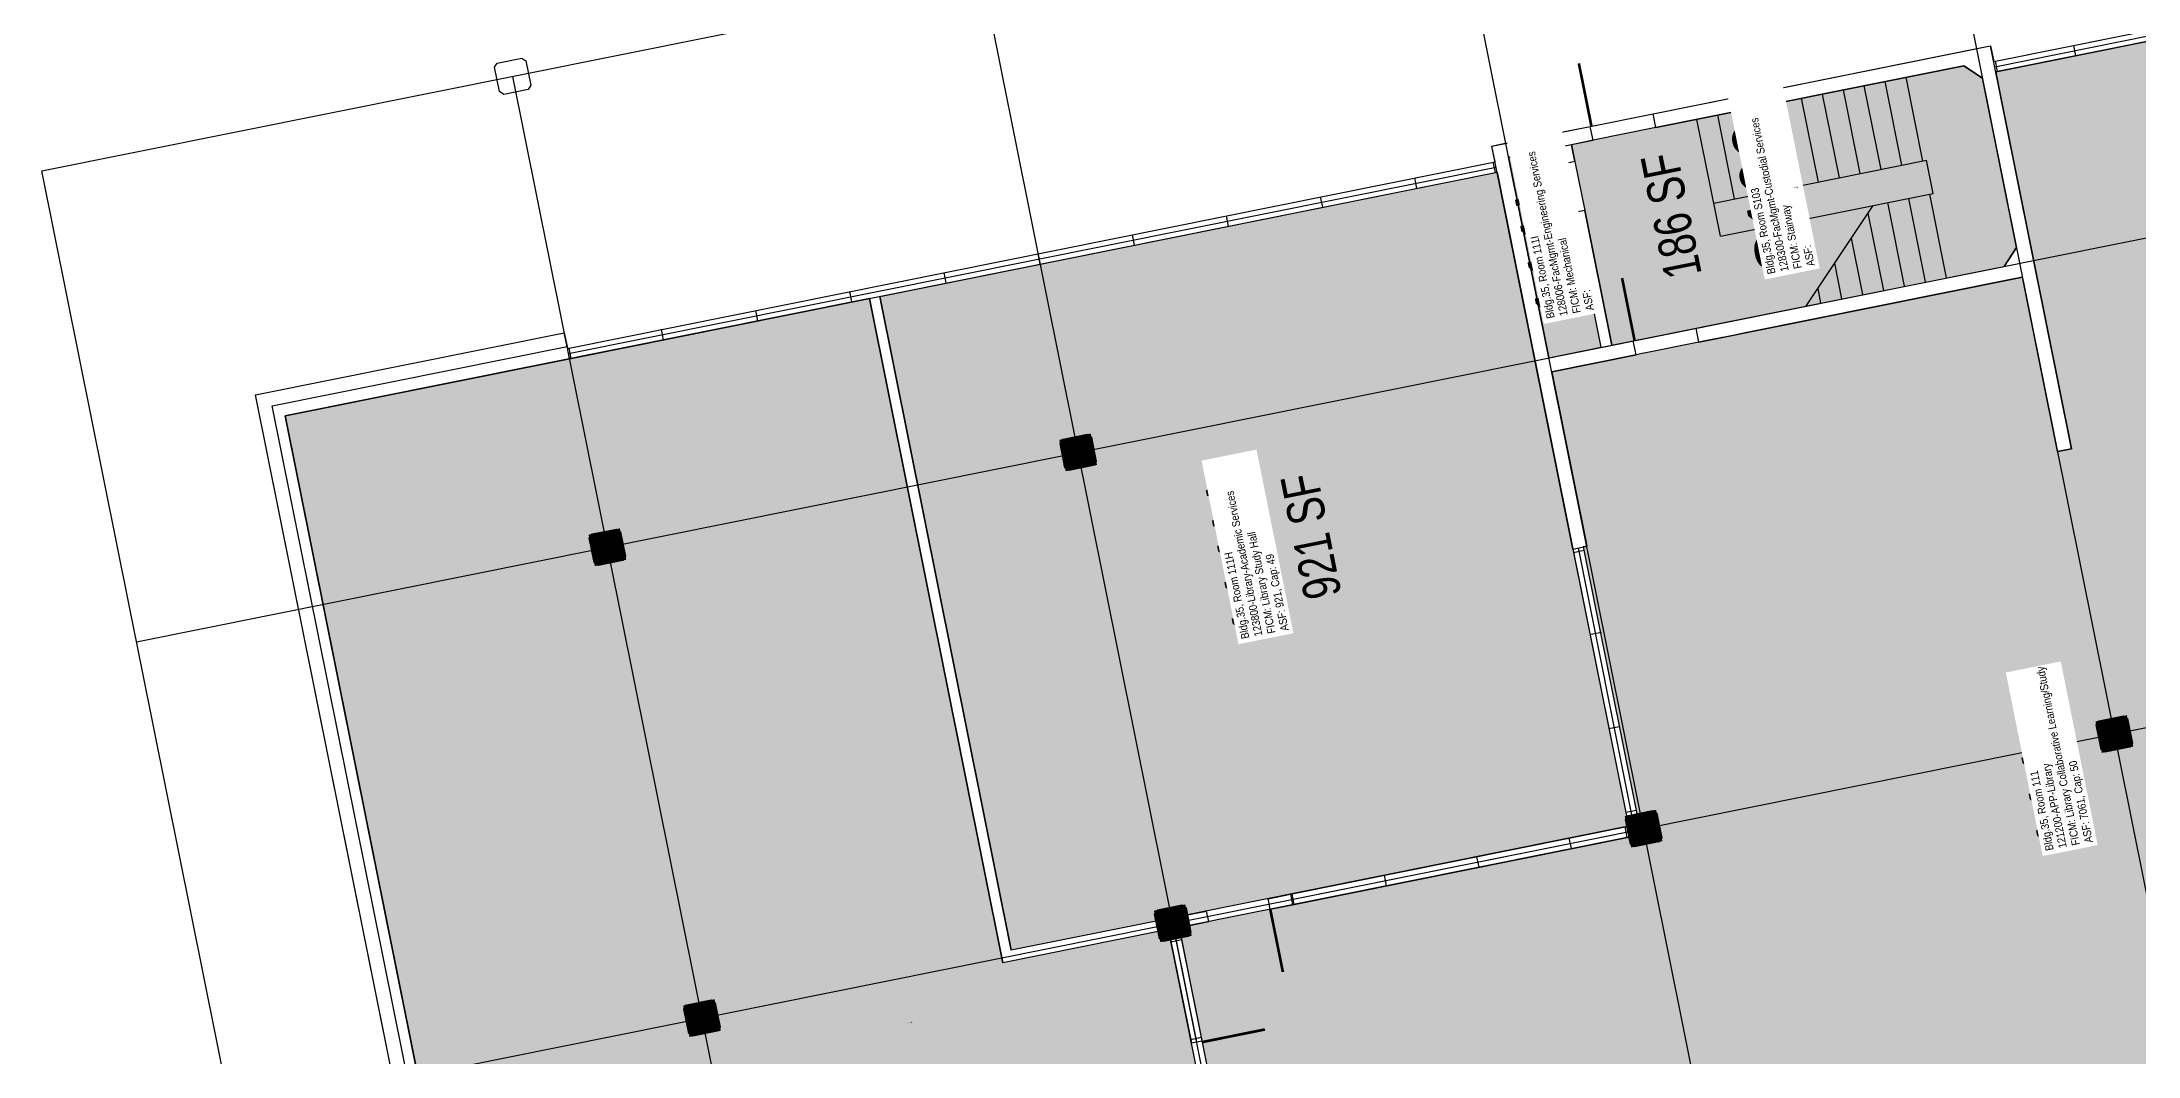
# Model space of a CAD drawing. Header units: inches. Extents: x 69201055 to 69205028, y 27678536 to 27681908.
# Drawn here: x 69201055 to 69202234, y 27680719 to 27681289 of the extents above; entities that cross this region are included whole.
import ezdxf
from ezdxf.enums import TextEntityAlignment as Align

# ---------------------------------------------------------------- set-up
doc = ezdxf.new("R2010")
doc.units = ezdxf.units.IN
doc.header["$LTSCALE"] = 10
doc.header["$MEASUREMENT"] = 0
doc.layers.get('0').update_dxf_attribs({"linetype": 'CONTINUOUS'})
for name, color, linetype in [('A-COLS', 5, 'CONTINUOUS'), ('A-DOOR', 2, 'CONTINUOUS'), ('A-FLOR', 3, 'CONTINUOUS'), ('A-GLAZ', 1, 'CONTINUOUS'), ('A-GRID', 1, 'CONTINUOUS'), ('A-IDEN-RNUM', 7, 'CONTINUOUS'), ('A-IDEN-SNUM', 4, 'CONTINUOUS'), ('A-IDEN-VNUM', 4, 'CONTINUOUS'), ('A-WALL', 5, 'CONTINUOUS'), ('AREA-ASSIGN', 7, 'CONTINUOUS'), ('AREA-GROSS', 1, 'CONTINUOUS'), ('AREA-TEXT', 3, 'CONTINUOUS'), ('Rooms-Category-Color', 7, 'CONTINUOUS'), ('Rooms-College-Color', 7, 'CONTINUOUS'), ('Rooms-Department-Color', 7, 'CONTINUOUS'), ('Rooms-Division-Color', 7, 'CONTINUOUS'), ('Rooms-Information', 7, 'CONTINUOUS')]:
    doc.layers.add(name, color=color, linetype=linetype)
doc.styles.add('CP_AREA', font='arial.ttf', dxfattribs={"height": 15})
doc.styles.add('CP_ROOMSNUMBER', font='arial.ttf', dxfattribs={"height": 1})
doc.styles.add('CP_ROOMVNUMBER', font='arial.ttf', dxfattribs={"width": 0.85, "height": 0.075})

# ---------------------------------------------------------------- blocks, each defined once
blk = doc.blocks.new('COL')
at = {"layer": 'A-COLS', "const_width": 18}
blk.add_lwpolyline([(0, 9), (0, -9)], dxfattribs=at)
at = {"layer": 'A-COLS'}
blk.add_lwpolyline([(9, 7), (9, -7), (7, -9), (-7, -9), (-9, -7), (-9, 7), (-7, 9), (7, 9)], close=True, dxfattribs=at)

msp = doc.modelspace()

# ---------------------------------------------------------------- hatches: boundary and pattern name
at = {"layer": 'Rooms-Category-Color', "true_color": 0x99d7b2}
for points in [[(69203041, 27680911.9), (69203033.9, 27680947.2), (69202936.9, 27681429.6), (69202153.5, 27681272.1), (69202154.1, 27681269.1), (69202155.3, 27681263.3), (69202196.1, 27681060.3), (69202188.3, 27681058.7), (69202168.6, 27681156.8), (69202162.7, 27681155.6), (69202012.7, 27681125.4), (69202006.8, 27681124.2), (69201991.1, 27681121.1), (69201990.1, 27681120.9), (69201986.6, 27681120.2), (69201955.8, 27681114), (69201954.8, 27681113.8), (69201951.3, 27681113.1), (69201903.9, 27681103.5), (69201923, 27681008.5), (69201923.6, 27681005.5), (69201921.6, 27681005.1), (69201951.8, 27680855.1), (69201960.6, 27680856.9), (69201963, 27680855.3), (69201965.7, 27680841.6), (69201964.2, 27680839.2), (69201950.4, 27680836.5), (69201948.1, 27680838.1), (69201947.3, 27680842), (69201694.3, 27680791.1), (69201726.3, 27680632.3), (69201745.2, 27680538.2), (69201749.1, 27680539), (69201751.5, 27680537.4), (69201754.2, 27680523.7), (69201752.7, 27680521.3), (69201748.8, 27680520.5), (69201767.7, 27680426.4), (69201770.2, 27680413.7), (69201777.3, 27680378.4), (69201799.6, 27680267.6), (69201810.4, 27680269.8), (69201815.3, 27680270.7), (69201845.7, 27680276.9), (69201850.6, 27680277.8), (69201899.6, 27680287.7), (69201905.5, 27680288.9), (69201909.4, 27680289.7), (69201944.7, 27680296.8), (69201955.5, 27680298.9), (69201956.1, 27680296), (69202058, 27680316.5), (69202059, 27680316.7), (69202062, 27680317.3), (69202093.3, 27680161.4), (69202163.9, 27680175.6), (69202234.5, 27680189.8), (69202503.1, 27680243.8), (69202471.2, 27680402.6), (69202529, 27680414.3), (69202564.3, 27680421.4), (69202587.8, 27680426.1), (69202585.9, 27680435.9), (69202578.8, 27680471.2), (69202566.5, 27680532), (69202534.6, 27680690.8), (69202622.8, 27680708.5), (69202658.1, 27680715.6), (69202752.3, 27680734.5), (69202787.6, 27680741.6), (69202793.4, 27680742.8), (69202792.3, 27680748.7), (69202809.9, 27680752.3), (69202810.9, 27680747.4), (69203057.9, 27680797), (69203057, 27680801.9), (69203062.8, 27680803.1)], [(69201873.2, 27681215.7), (69201946.1, 27680853), (69201945.3, 27680851.8), (69201946.1, 27680847.9), (69201699, 27680798.2), (69201698.3, 27680802.1), (69201695.9, 27680803.7), (69201682.2, 27680800.9), (69201680.6, 27680798.6), (69201681.4, 27680794.6), (69201600, 27680778.3), (69201526.1, 27681145.9)]]:
    msp.add_hatch(color=253, dxfattribs=at).paths.add_polyline_path(points)
at = {"layer": 'Rooms-Category-Color', "true_color": 0xadadad}
for points in [[(69201949.7, 27681120.9), (69201953.3, 27681121.6), (69201954.3, 27681121.8), (69201985, 27681128), (69201988.6, 27681128.7), (69201989.5, 27681128.9), (69202158.2, 27681162.8), (69202165.2, 27681173.4), (69202146.1, 27681268.5), (69202135.5, 27681275.6), (69201962.4, 27681240.8), (69201927.1, 27681233.7), (69201914.9, 27681231.2), (69201916.8, 27681221.7), (69201922.4, 27681194.2), (69201937.6, 27681118.5)], [(69201916.5, 27681193), (69201911, 27681220.5), (69201909, 27681230), (69201879.6, 27681224.1), (69201902.3, 27681111.4), (69201931.7, 27681117.3)]]:
    msp.add_hatch(color=253, dxfattribs=at).paths.add_polyline_path(points)
at = {"layer": 'Rooms-Category-Color', "true_color": 0xffe090}
msp.add_hatch(color=41, dxfattribs=at).paths.add_polyline_path([(69201691.2, 27680776.2), (69201689.6, 27680784.1), (69201685.7, 27680783.3), (69201683.4, 27680784.8), (69201682.6, 27680788.8), (69201595.3, 27680771.2), (69201520.2, 27681144.7), (69201191.8, 27681078.7), (69201320.9, 27680436.5), (69201742.5, 27680521.3), (69201715.7, 27680654.6)])
at = {"layer": 'Rooms-College-Color', "true_color": 0x80bc67}
for points in [[(69203041, 27680911.9), (69203033.9, 27680947.2), (69202936.9, 27681429.6), (69202153.5, 27681272.1), (69202154.1, 27681269.1), (69202155.3, 27681263.3), (69202196.1, 27681060.3), (69202188.3, 27681058.7), (69202168.6, 27681156.8), (69202162.7, 27681155.6), (69202012.7, 27681125.4), (69202006.8, 27681124.2), (69201991.1, 27681121.1), (69201990.1, 27681120.9), (69201986.6, 27681120.2), (69201955.8, 27681114), (69201954.8, 27681113.8), (69201951.3, 27681113.1), (69201903.9, 27681103.5), (69201923, 27681008.5), (69201923.6, 27681005.5), (69201921.6, 27681005.1), (69201951.8, 27680855.1), (69201960.6, 27680856.9), (69201963, 27680855.3), (69201965.7, 27680841.6), (69201964.2, 27680839.2), (69201950.4, 27680836.5), (69201948.1, 27680838.1), (69201947.3, 27680842), (69201694.3, 27680791.1), (69201726.3, 27680632.3), (69201745.2, 27680538.2), (69201749.1, 27680539), (69201751.5, 27680537.4), (69201754.2, 27680523.7), (69201752.7, 27680521.3), (69201748.8, 27680520.5), (69201767.7, 27680426.4), (69201770.2, 27680413.7), (69201777.3, 27680378.4), (69201799.6, 27680267.6), (69201810.4, 27680269.8), (69201815.3, 27680270.7), (69201845.7, 27680276.9), (69201850.6, 27680277.8), (69201899.6, 27680287.7), (69201905.5, 27680288.9), (69201909.4, 27680289.7), (69201944.7, 27680296.8), (69201955.5, 27680298.9), (69201956.1, 27680296), (69202058, 27680316.5), (69202059, 27680316.7), (69202062, 27680317.3), (69202093.3, 27680161.4), (69202163.9, 27680175.6), (69202234.5, 27680189.8), (69202503.1, 27680243.8), (69202471.2, 27680402.6), (69202529, 27680414.3), (69202564.3, 27680421.4), (69202587.8, 27680426.1), (69202585.9, 27680435.9), (69202578.8, 27680471.2), (69202566.5, 27680532), (69202534.6, 27680690.8), (69202622.8, 27680708.5), (69202658.1, 27680715.6), (69202752.3, 27680734.5), (69202787.6, 27680741.6), (69202793.4, 27680742.8), (69202792.3, 27680748.7), (69202809.9, 27680752.3), (69202810.9, 27680747.4), (69203057.9, 27680797), (69203057, 27680801.9), (69203062.8, 27680803.1)], [(69201873.2, 27681215.7), (69201946.1, 27680853), (69201945.3, 27680851.8), (69201946.1, 27680847.9), (69201699, 27680798.2), (69201698.3, 27680802.1), (69201695.9, 27680803.7), (69201682.2, 27680800.9), (69201680.6, 27680798.6), (69201681.4, 27680794.6), (69201600, 27680778.3), (69201526.1, 27681145.9)], [(69201691.2, 27680776.2), (69201689.6, 27680784.1), (69201685.7, 27680783.3), (69201683.4, 27680784.8), (69201682.6, 27680788.8), (69201595.3, 27680771.2), (69201520.2, 27681144.7), (69201191.8, 27681078.7), (69201320.9, 27680436.5), (69201742.5, 27680521.3), (69201715.7, 27680654.6)]]:
    msp.add_hatch(color=83, dxfattribs=at).paths.add_polyline_path(points)
at = {"layer": 'Rooms-College-Color', "true_color": 0xadadad}
for points in [[(69201949.7, 27681120.9), (69201953.3, 27681121.6), (69201954.3, 27681121.8), (69201985, 27681128), (69201988.6, 27681128.7), (69201989.5, 27681128.9), (69202158.2, 27681162.8), (69202165.2, 27681173.4), (69202146.1, 27681268.5), (69202135.5, 27681275.6), (69201962.4, 27681240.8), (69201927.1, 27681233.7), (69201914.9, 27681231.2), (69201916.8, 27681221.7), (69201922.4, 27681194.2), (69201937.6, 27681118.5)], [(69201916.5, 27681193), (69201911, 27681220.5), (69201909, 27681230), (69201879.6, 27681224.1), (69201902.3, 27681111.4), (69201931.7, 27681117.3)]]:
    msp.add_hatch(color=253, dxfattribs=at).paths.add_polyline_path(points)
at = {"layer": 'Rooms-Department-Color', "true_color": 0x62f98f}
for points in [[(69203041, 27680911.9), (69203033.9, 27680947.2), (69202936.9, 27681429.6), (69202153.5, 27681272.1), (69202154.1, 27681269.1), (69202155.3, 27681263.3), (69202196.1, 27681060.3), (69202188.3, 27681058.7), (69202168.6, 27681156.8), (69202162.7, 27681155.6), (69202012.7, 27681125.4), (69202006.8, 27681124.2), (69201991.1, 27681121.1), (69201990.1, 27681120.9), (69201986.6, 27681120.2), (69201955.8, 27681114), (69201954.8, 27681113.8), (69201951.3, 27681113.1), (69201903.9, 27681103.5), (69201923, 27681008.5), (69201923.6, 27681005.5), (69201921.6, 27681005.1), (69201951.8, 27680855.1), (69201960.6, 27680856.9), (69201963, 27680855.3), (69201965.7, 27680841.6), (69201964.2, 27680839.2), (69201950.4, 27680836.5), (69201948.1, 27680838.1), (69201947.3, 27680842), (69201694.3, 27680791.1), (69201726.3, 27680632.3), (69201745.2, 27680538.2), (69201749.1, 27680539), (69201751.5, 27680537.4), (69201754.2, 27680523.7), (69201752.7, 27680521.3), (69201748.8, 27680520.5), (69201767.7, 27680426.4), (69201770.2, 27680413.7), (69201777.3, 27680378.4), (69201799.6, 27680267.6), (69201810.4, 27680269.8), (69201815.3, 27680270.7), (69201845.7, 27680276.9), (69201850.6, 27680277.8), (69201899.6, 27680287.7), (69201905.5, 27680288.9), (69201909.4, 27680289.7), (69201944.7, 27680296.8), (69201955.5, 27680298.9), (69201956.1, 27680296), (69202058, 27680316.5), (69202059, 27680316.7), (69202062, 27680317.3), (69202093.3, 27680161.4), (69202163.9, 27680175.6), (69202234.5, 27680189.8), (69202503.1, 27680243.8), (69202471.2, 27680402.6), (69202529, 27680414.3), (69202564.3, 27680421.4), (69202587.8, 27680426.1), (69202585.9, 27680435.9), (69202578.8, 27680471.2), (69202566.5, 27680532), (69202534.6, 27680690.8), (69202622.8, 27680708.5), (69202658.1, 27680715.6), (69202752.3, 27680734.5), (69202787.6, 27680741.6), (69202793.4, 27680742.8), (69202792.3, 27680748.7), (69202809.9, 27680752.3), (69202810.9, 27680747.4), (69203057.9, 27680797), (69203057, 27680801.9), (69203062.8, 27680803.1)], [(69201873.2, 27681215.7), (69201946.1, 27680853), (69201945.3, 27680851.8), (69201946.1, 27680847.9), (69201699, 27680798.2), (69201698.3, 27680802.1), (69201695.9, 27680803.7), (69201682.2, 27680800.9), (69201680.6, 27680798.6), (69201681.4, 27680794.6), (69201600, 27680778.3), (69201526.1, 27681145.9)], [(69201691.2, 27680776.2), (69201689.6, 27680784.1), (69201685.7, 27680783.3), (69201683.4, 27680784.8), (69201682.6, 27680788.8), (69201595.3, 27680771.2), (69201520.2, 27681144.7), (69201191.8, 27681078.7), (69201320.9, 27680436.5), (69201742.5, 27680521.3), (69201715.7, 27680654.6)]]:
    msp.add_hatch(color=91, dxfattribs=at).paths.add_polyline_path(points)
at = {"layer": 'Rooms-Department-Color', "true_color": 0xacacac}
for points in [[(69201949.7, 27681120.9), (69201953.3, 27681121.6), (69201954.3, 27681121.8), (69201985, 27681128), (69201988.6, 27681128.7), (69201989.5, 27681128.9), (69202158.2, 27681162.8), (69202165.2, 27681173.4), (69202146.1, 27681268.5), (69202135.5, 27681275.6), (69201962.4, 27681240.8), (69201927.1, 27681233.7), (69201914.9, 27681231.2), (69201916.8, 27681221.7), (69201922.4, 27681194.2), (69201937.6, 27681118.5)], [(69201916.5, 27681193), (69201911, 27681220.5), (69201909, 27681230), (69201879.6, 27681224.1), (69201902.3, 27681111.4), (69201931.7, 27681117.3)]]:
    msp.add_hatch(color=253, dxfattribs=at).paths.add_polyline_path(points)
at = {"layer": 'Rooms-Division-Color', "true_color": 0x62f98f}
for points in [[(69203041, 27680911.9), (69203033.9, 27680947.2), (69202936.9, 27681429.6), (69202153.5, 27681272.1), (69202154.1, 27681269.1), (69202155.3, 27681263.3), (69202196.1, 27681060.3), (69202188.3, 27681058.7), (69202168.6, 27681156.8), (69202162.7, 27681155.6), (69202012.7, 27681125.4), (69202006.8, 27681124.2), (69201991.1, 27681121.1), (69201990.1, 27681120.9), (69201986.6, 27681120.2), (69201955.8, 27681114), (69201954.8, 27681113.8), (69201951.3, 27681113.1), (69201903.9, 27681103.5), (69201923, 27681008.5), (69201923.6, 27681005.5), (69201921.6, 27681005.1), (69201951.8, 27680855.1), (69201960.6, 27680856.9), (69201963, 27680855.3), (69201965.7, 27680841.6), (69201964.2, 27680839.2), (69201950.4, 27680836.5), (69201948.1, 27680838.1), (69201947.3, 27680842), (69201694.3, 27680791.1), (69201726.3, 27680632.3), (69201745.2, 27680538.2), (69201749.1, 27680539), (69201751.5, 27680537.4), (69201754.2, 27680523.7), (69201752.7, 27680521.3), (69201748.8, 27680520.5), (69201767.7, 27680426.4), (69201770.2, 27680413.7), (69201777.3, 27680378.4), (69201799.6, 27680267.6), (69201810.4, 27680269.8), (69201815.3, 27680270.7), (69201845.7, 27680276.9), (69201850.6, 27680277.8), (69201899.6, 27680287.7), (69201905.5, 27680288.9), (69201909.4, 27680289.7), (69201944.7, 27680296.8), (69201955.5, 27680298.9), (69201956.1, 27680296), (69202058, 27680316.5), (69202059, 27680316.7), (69202062, 27680317.3), (69202093.3, 27680161.4), (69202163.9, 27680175.6), (69202234.5, 27680189.8), (69202503.1, 27680243.8), (69202471.2, 27680402.6), (69202529, 27680414.3), (69202564.3, 27680421.4), (69202587.8, 27680426.1), (69202585.9, 27680435.9), (69202578.8, 27680471.2), (69202566.5, 27680532), (69202534.6, 27680690.8), (69202622.8, 27680708.5), (69202658.1, 27680715.6), (69202752.3, 27680734.5), (69202787.6, 27680741.6), (69202793.4, 27680742.8), (69202792.3, 27680748.7), (69202809.9, 27680752.3), (69202810.9, 27680747.4), (69203057.9, 27680797), (69203057, 27680801.9), (69203062.8, 27680803.1)], [(69201873.2, 27681215.7), (69201946.1, 27680853), (69201945.3, 27680851.8), (69201946.1, 27680847.9), (69201699, 27680798.2), (69201698.3, 27680802.1), (69201695.9, 27680803.7), (69201682.2, 27680800.9), (69201680.6, 27680798.6), (69201681.4, 27680794.6), (69201600, 27680778.3), (69201526.1, 27681145.9)], [(69201691.2, 27680776.2), (69201689.6, 27680784.1), (69201685.7, 27680783.3), (69201683.4, 27680784.8), (69201682.6, 27680788.8), (69201595.3, 27680771.2), (69201520.2, 27681144.7), (69201191.8, 27681078.7), (69201320.9, 27680436.5), (69201742.5, 27680521.3), (69201715.7, 27680654.6)]]:
    msp.add_hatch(color=91, dxfattribs=at).paths.add_polyline_path(points)
at = {"layer": 'Rooms-Division-Color', "true_color": 0xadadad}
for points in [[(69201949.7, 27681120.9), (69201953.3, 27681121.6), (69201954.3, 27681121.8), (69201985, 27681128), (69201988.6, 27681128.7), (69201989.5, 27681128.9), (69202158.2, 27681162.8), (69202165.2, 27681173.4), (69202146.1, 27681268.5), (69202135.5, 27681275.6), (69201962.4, 27681240.8), (69201927.1, 27681233.7), (69201914.9, 27681231.2), (69201916.8, 27681221.7), (69201922.4, 27681194.2), (69201937.6, 27681118.5)], [(69201916.5, 27681193), (69201911, 27681220.5), (69201909, 27681230), (69201879.6, 27681224.1), (69201902.3, 27681111.4), (69201931.7, 27681117.3)]]:
    msp.add_hatch(color=253, dxfattribs=at).paths.add_polyline_path(points)

# ---------------------------------------------------------------- linework, layer by layer
at = {"layer": 'A-DOOR'}
for points in [[(69201926.2, 27681241.6, 1.5, 1.5, 0), (69201919.1, 27681276.9, 0, 0, 0), (69201919.9, 27681277.1, 0, 0, -0.414214), (69201961.1, 27681247.1, 0, 0, -0.414214)], [(69201910.6, 27681219.6, 1.5, 1.5, 0), (69201883.2, 27681214.1, 0, 0, 0), (69201883, 27681214.9, 0, 0, 0.414214), (69201916, 27681192.9, 0, 0, 0.414214)], [(69201950.5, 27681120.9, 1.5, 1.5, 0), (69201943.4, 27681156.2, 0, 0, 0), (69201944.1, 27681156.4, 0, 0, -0.414214), (69201985.3, 27681126.4, 0, 0, -0.414214)], [(69201745.6, 27680801.4, 1.5, 1.5, 0), (69201752.7, 27680766.1, 0, 0, 0), (69201751.9, 27680766, 0, 0, -0.414214), (69201710.7, 27680795.9, 0, 0, -0.414214)], [(69201707.3, 27680726.7, 1.5, 1.5, 0), (69201742.6, 27680733.8, 0, 0, 0), (69201742.8, 27680733, 0, 0, -0.414214), (69201712.8, 27680691.8, 0, 0, -0.414214)]]:
    msp.add_lwpolyline(points, format="xyseb", dxfattribs=at)
at = {"layer": 'A-FLOR'}
for p, q in [((69202077.3, 27681214.9), (69202067.9, 27681262)), ((69202089.1, 27681217.3), (69202079.6, 27681264.3)), ((69202100.8, 27681219.7), (69202091.4, 27681266.7)), ((69202112.6, 27681222), (69202103.1, 27681269.1)), ((69202030.3, 27681205.5), (69202020.8, 27681252.5)), ((69202042, 27681207.8), (69202032.6, 27681254.9)), ((69202053.8, 27681210.2), (69202044.3, 27681257.3)), ((69202065.6, 27681212.6), (69202056.1, 27681259.6)), ((69201998.7, 27681179.7), (69201985.5, 27681245.4)), ((69202006.7, 27681200.7), (69201997.3, 27681247.8)), ((69202018.5, 27681203.1), (69202009, 27681250.2)), ((69201995, 27681198.4), (69202114.6, 27681222.4)), ((69202118.3, 27681203.8), (69202114.6, 27681222.4)), ((69201998.7, 27681179.7), (69202118.3, 27681203.8)), ((69202125.8, 27681156.3), (69202116.4, 27681203.4)), ((69202046.8, 27681140.2), (69202084.6, 27681197)), ((69202090.5, 27681149.2), (69202081.8, 27681192.7)), ((69202102.3, 27681151.6), (69202092.8, 27681198.7)), ((69202114.1, 27681154), (69202104.6, 27681201)), ((69202078.8, 27681146.9), (69202072.4, 27681178.6)), ((69202067, 27681144.5), (69202063, 27681164.5)), ((69202055.2, 27681142.1), (69202053.6, 27681150.4))]:
    msp.add_line(p, q, dxfattribs=at)
at = {"layer": 'A-GLAZ'}
for p, q in [((69202152.4, 27681278), (69203150.4, 27681478.6)), ((69202153, 27681275), (69203151, 27681475.7)), ((69202153.5, 27681272.1), (69203151.6, 27681472.8)), ((69202198.6, 27681281.1), (69202197.5, 27681287)), ((69202154.5, 27681272.3), (69202153.3, 27681278.2)), ((69201350.4, 27681116.7), (69201872, 27681221.6)), ((69201351, 27681113.8), (69201872.6, 27681218.6)), ((69201351.6, 27681110.8), (69201873.2, 27681215.7)), ((69201872.2, 27681215.5), (69201871, 27681221.4)), ((69201828.1, 27681206.6), (69201826.9, 27681212.5)), ((69201775.1, 27681196), (69201773.9, 27681201.9)), ((69201669.2, 27681174.7), (69201668.1, 27681180.6)), ((69201722.2, 27681185.3), (69201721, 27681191.2)), ((69201616.3, 27681164), (69201615.1, 27681169.9)), ((69201563.4, 27681153.4), (69201562.2, 27681159.3)), ((69201510.4, 27681142.8), (69201509.2, 27681148.6)), ((69201457.5, 27681132.1), (69201456.3, 27681138)), ((69201404.5, 27681121.5), (69201403.4, 27681127.4)), ((69201352.6, 27681111), (69201351.4, 27681116.9)), ((69201915.7, 27681003.9), (69201945.9, 27680853.9)), ((69201916.1, 27681002), (69201922, 27681003.2)), ((69201918.7, 27681004.5), (69201948.8, 27680854.5)), ((69201921.6, 27681005.1), (69201951.8, 27680855.1)), ((69201926.1, 27680956), (69201931.9, 27680957.2)), ((69201936, 27680903), (69201941.9, 27680904.1)), ((69201945.5, 27680855.9), (69201951.4, 27680857.1)), ((69201756.9, 27680809.8), (69201946.1, 27680847.9)), ((69201757.5, 27680806.9), (69201946.7, 27680844.9)), ((69201758.1, 27680803.9), (69201947.3, 27680842)), ((69201914.9, 27680835.5), (69201913.7, 27680841.4)), ((69201946.3, 27680841.8), (69201945.1, 27680847.7)), ((69201863, 27680825), (69201861.8, 27680830.9)), ((69201811, 27680814.6), (69201809.8, 27680820.5)), ((69201759.1, 27680804.1), (69201757.9, 27680810)), ((69201689.6, 27680784.1), (69201701.3, 27680726.2)), ((69201689.8, 27680783.1), (69201695.7, 27680784.3)), ((69201692.6, 27680784.6), (69201704.2, 27680726.8)), ((69201695.5, 27680785.2), (69201707.2, 27680727.4)), ((69201700.9, 27680728.2), (69201706.8, 27680729.4)), ((69201701.3, 27680726.2), (69201707.2, 27680727.4))]:
    msp.add_line(p, q, dxfattribs=at)
at = {"layer": 'A-GRID'}
for p, q in [((69201055, 27681216.4), (69204496.1, 27681908.3)), ((69201108.2, 27680951.7), (69204549.3, 27681643.6)), ((69202646, 27678782.3), (69202113.8, 27681429.3)), ((69201161.4, 27680687), (69204602.5, 27681378.9)), ((69202381.3, 27678729.1), (69201849.1, 27681376.1)), ((69202116.6, 27678675.8), (69201584.4, 27681322.9)), ((69201851.9, 27678622.6), (69201319.7, 27681269.6)), ((69201587.2, 27678569.4), (69201055, 27681216.4))]:
    msp.add_line(p, q, dxfattribs=at)
at = {"layer": 'A-WALL'}
for p, q in [((69201960.8, 27681248.6), (69202150.6, 27681286.8)), ((69202196.1, 27681060.3), (69202150.6, 27681286.8)), ((69201962.4, 27681240.8), (69202135.5, 27681275.6)), ((69202135.5, 27681275.6), (69202146.1, 27681268.5)), ((69202165.2, 27681173.4), (69202146.1, 27681268.5)), ((69201870.2, 27681230.4), (69201925.5, 27681241.5)), ((69201927.1, 27681233.7), (69201925.5, 27681241.5)), ((69201962.4, 27681240.8), (69201960.8, 27681248.6)), ((69201915.7, 27681003.9), (69201870.2, 27681230.4)), ((69201879.6, 27681224.1), (69201927.1, 27681233.7)), ((69201911, 27681220.5), (69201909, 27681230)), ((69201916.8, 27681221.7), (69201914.9, 27681231.2)), ((69201902.3, 27681111.4), (69201879.6, 27681224.1)), ((69201916.8, 27681221.7), (69201911, 27681220.5)), ((69201922.4, 27681194.2), (69201916.5, 27681193)), ((69201931.7, 27681117.3), (69201916.5, 27681193)), ((69201937.6, 27681118.5), (69201922.4, 27681194.2)), ((69202165.2, 27681173.4), (69202158.2, 27681162.8)), ((69201985, 27681128), (69202158.2, 27681162.8)), ((69201986.6, 27681120.2), (69202168.6, 27681156.8)), ((69202188.3, 27681058.7), (69202168.6, 27681156.8)), ((69201520.2, 27681144.7), (69201595.3, 27680771.2)), ((69201526.1, 27681145.9), (69201600, 27680778.3)), ((69201175.1, 27681090.6), (69201348.6, 27681125.5)), ((69201350.2, 27681117.7), (69201348.6, 27681125.5)), ((69201902.3, 27681111.4), (69201949.7, 27681120.9)), ((69201951.3, 27681113.1), (69201949.7, 27681120.9)), ((69201986.6, 27681120.2), (69201985, 27681128)), ((69201184.5, 27681084.4), (69201350.2, 27681117.7)), ((69201191.8, 27681078.7), (69201351.6, 27681110.8)), ((69201351.6, 27681110.8), (69201350.2, 27681117.7)), ((69201903.9, 27681103.5), (69201951.3, 27681113.1)), ((69201923.6, 27681005.5), (69201903.9, 27681103.5)), ((69201360.6, 27680168.1), (69201175.1, 27681090.6)), ((69201368.5, 27680169.7), (69201184.5, 27681084.4)), ((69201340.2, 27680340.5), (69201191.8, 27681078.7)), ((69202188.3, 27681058.7), (69202196.1, 27681060.3)), ((69201915.7, 27681003.9), (69201923.6, 27681005.5)), ((69201744.4, 27680807.3), (69201756.9, 27680809.8)), ((69201745.6, 27680801.4), (69201744.4, 27680807.3)), ((69201745.6, 27680801.4), (69201758.1, 27680803.9)), ((69201756.9, 27680809.8), (69201758.1, 27680803.9)), ((69201681.4, 27680794.6), (69201600, 27680778.3)), ((69201699, 27680798.2), (69201709.8, 27680800.3)), ((69201700.2, 27680792.3), (69201711, 27680794.5)), ((69201711, 27680794.5), (69201709.8, 27680800.3)), ((69201682.6, 27680788.8), (69201595.3, 27680771.2))]:
    msp.add_line(p, q, dxfattribs=at)
msp.add_lwpolyline([(69201327.1, 27681278.3), (69201329.9, 27681264.6), (69201328.3, 27681262.2), (69201314.6, 27681259.4), (69201312.2, 27681261), (69201309.5, 27681274.7), (69201311, 27681277.1), (69201324.8, 27681279.8)], close=True, dxfattribs=at)
at = {"layer": 'AREA-ASSIGN'}
msp.add_lwpolyline([(69202936.9, 27681429.6), (69202153.5, 27681272.1), (69202154.1, 27681269.1), (69202155.3, 27681263.3), (69202196.1, 27681060.3), (69202188.3, 27681058.7), (69202168.6, 27681156.8), (69202162.7, 27681155.6), (69202012.7, 27681125.4), (69202006.8, 27681124.2), (69201991.1, 27681121.1), (69201990.1, 27681120.9), (69201986.6, 27681120.2), (69201955.8, 27681114), (69201954.8, 27681113.8), (69201951.3, 27681113.1), (69201903.9, 27681103.5), (69201923, 27681008.5), (69201923.6, 27681005.5), (69201921.6, 27681005.1), (69201951.8, 27680855.1), (69201960.6, 27680856.9), (69201963, 27680855.3), (69201965.7, 27680841.6), (69201964.2, 27680839.2), (69201950.4, 27680836.5), (69201948.1, 27680838.1), (69201947.3, 27680842), (69201694.3, 27680791.1), (69201726.3, 27680632.3)], dxfattribs=at)
for points in [[(69201949.7, 27681120.9), (69201953.3, 27681121.6), (69201954.3, 27681121.8), (69201985, 27681128), (69201988.6, 27681128.7), (69201989.5, 27681128.9), (69202158.2, 27681162.8), (69202165.2, 27681173.4), (69202146.1, 27681268.5), (69202135.5, 27681275.6), (69201962.4, 27681240.8), (69201927.1, 27681233.7), (69201914.9, 27681231.2), (69201916.8, 27681221.7), (69201922.4, 27681194.2), (69201937.6, 27681118.5)], [(69201916.5, 27681193), (69201911, 27681220.5), (69201909, 27681230), (69201879.6, 27681224.1), (69201902.3, 27681111.4), (69201931.7, 27681117.3)], [(69201873.2, 27681215.7), (69201946.1, 27680853), (69201945.3, 27680851.8), (69201946.1, 27680847.9), (69201699, 27680798.2), (69201698.3, 27680802.1), (69201695.9, 27680803.7), (69201682.2, 27680800.9), (69201680.6, 27680798.6), (69201681.4, 27680794.6), (69201600, 27680778.3), (69201526.1, 27681145.9)], [(69201691.2, 27680776.2), (69201689.6, 27680784.1), (69201685.7, 27680783.3), (69201683.4, 27680784.8), (69201682.6, 27680788.8), (69201595.3, 27680771.2), (69201520.2, 27681144.7), (69201191.8, 27681078.7), (69201320.9, 27680436.5), (69201742.5, 27680521.3), (69201715.7, 27680654.6)]]:
    msp.add_lwpolyline(points, close=True, dxfattribs=at)
at = {"layer": 'AREA-GROSS'}
msp.add_lwpolyline([(69201448.7, 27679927.8), (69201398.8, 27680175.8), (69201368.5, 27680169.7), (69201360.6, 27680168.1), (69201175.1, 27681090.6), (69201348.6, 27681125.5), (69201350.2, 27681117.7), (69201350.4, 27681116.7), (69201872, 27681221.6), (69201870.2, 27681230.4), (69201875.1, 27681231.4), (69201925.5, 27681241.5), (69201960.8, 27681248.6), (69202145.7, 27681285.8), (69202150.6, 27681286.8), (69202152.4, 27681278), (69203460.2, 27681540.9)], dxfattribs=at)

# ---------------------------------------------------------------- block references
at = {"rotation": 11.36903025436199}
for p in [(69201637.6, 27681058.2), (69201372.9, 27681004.9), (69202220.2, 27680899.9), (69201955.5, 27680846.7), (69201690.8, 27680793.5), (69201426.1, 27680740.2)]:
    msp.add_blockref('COL', p, dxfattribs=at)

# ---------------------------------------------------------------- texts
at = {"layer": 'A-IDEN-RNUM', "style": 'CP_ROOMSNUMBER'}
for s, p in [('S103-00', (69202041.8, 27681206.9)), ('0111-I0', (69201900.6, 27681174.4))]:
    msp.add_text(s, height=0.36, rotation=11.369, dxfattribs=at).set_placement(p, align=Align.MIDDLE)
for s, p in [('0111-H0', (69201733, 27680999.3)), ('0111-00', (69202187.9, 27680867)), ('0111-C0', (69201543.8, 27680737.5))]:
    msp.add_text(s, height=0.36, rotation=11.369, dxfattribs=at).set_placement(p, align=Align.MIDDLE_CENTER)
at = {"layer": 'A-IDEN-SNUM', "style": 'CP_ROOMSNUMBER'}
for s, p in [('0350S10300', (69202040.8, 27681207.2)), ('03500111I0', (69201899.6, 27681174.6))]:
    msp.add_text(s, height=0.36, rotation=11.369, dxfattribs=at).set_placement(p, align=Align.MIDDLE)
for s, p in [('03500111H0', (69201732, 27680999.5)), ('0350011100', (69202186.8, 27680867.2)), ('03500111C0', (69201542.7, 27680737.7))]:
    msp.add_text(s, height=0.36, rotation=11.369, dxfattribs=at).set_placement(p, align=Align.MIDDLE_CENTER)
at = {"layer": 'A-IDEN-VNUM', "style": 'CP_ROOMVNUMBER', "width": 0.85}
for s, p in [('S103', (69202027.9, 27681203.1)), ('111I', (69201905.1, 27681171)), ('111H', (69201733, 27680999.3)), ('111', (69202187.9, 27680867))]:
    msp.add_text(s, height=31.5, rotation=101.369, dxfattribs=at).set_placement(p, align=Align.MIDDLE_CENTER)
at = {"layer": 'AREA-TEXT', "style": 'CP_AREA', "width": 0.75}
for s, p in [('186 SF', (69201971, 27681191.2)), ('24 SF', (69201905.7, 27681170.7)), ('921 SF', (69201768.5, 27681011))]:
    msp.add_text(s, height=21, rotation=101.369, dxfattribs=at).set_placement(p, align=Align.MIDDLE_CENTER)

# ---------------------------------------------------------------- next in the draw order: texts
at = {"layer": 'Rooms-Information', "char_height": 4.5, "width": 100.8, "attachment_point": 7, "rotation": 101.369, "style": 'CP_ROOMVNUMBER', "bg_fill": 3, "box_fill_scale": 1.5, "bg_fill_color": 256, "bg_fill_true_color": 13158600, "bg_fill_transparency": 0}
for s, insert in [('Bldg.35, Room S103^M^J128300-FacMgmt-Custodial Services^M^JFICM: Stairway^M^JASF: ', (69202051.9, 27681163.4)), ('Bldg.35, Room 111I^M^J128006-FacMgmt-Engineering Services^M^JFICM: Mechanical^M^JASF: ', (69201927.7, 27681138.4)), ('Bldg.35, Room 111H^M^J123800-Library-Academic Services^M^JFICM: Library Study Hall^M^JASF: 921, Cap: 49', (69201757.3, 27680958.6)), ('Bldg.35, Room 111^M^J121200-APP-Library^M^JFICM: Library Collaborative Learning/Study^M^JASF: 7061, Cap: 50', (69202209.5, 27680839.5))]:
    msp.add_mtext(s, dxfattribs=dict(at, insert=insert))

doc.saveas('drawing.dxf')
